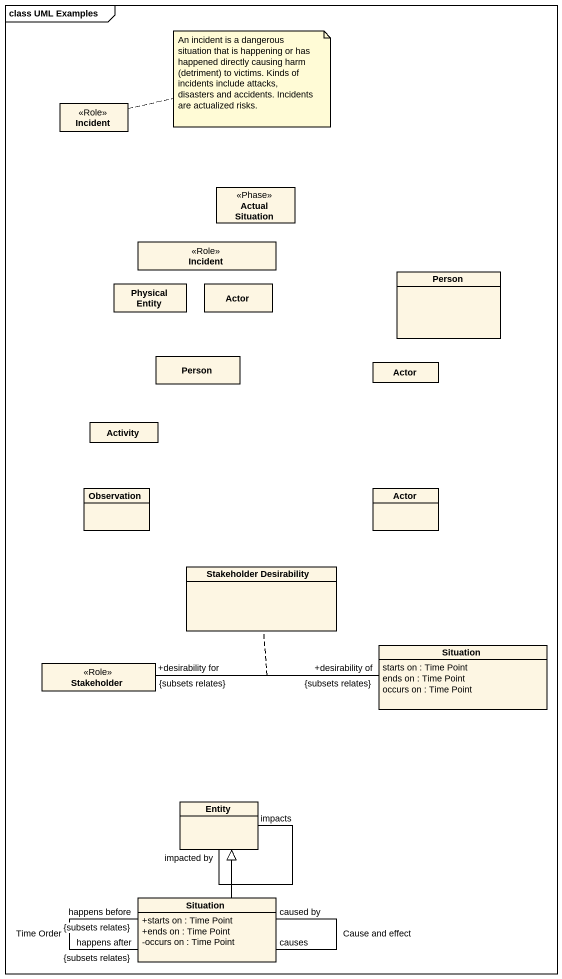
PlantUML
@startuml
mainframe class UML Examples
hide circle
hide empty members
skinparam classAttributeIconSize 0
class Incident <<Role>>
class "Actual Situation" as Actual_Situation <<Phase>>
class "Incident" as Incident_2 <<Role>>
class "Physical Entity" as Physical_Entity
class "Actor" as Actor_
class "Person" as Person_
class "Person" as Person__2
class "Actor" as Actor__2
class Activity
class Observation
class "Actor" as Actor__3
class "Stakeholder Desirability" as Stakeholder_Desirability
class Situation {
  starts on : Time Point
  ends on : Time Point
  occurs on : Time Point
}
class Stakeholder <<Role>>
class "Entity" as Entity_
class "Situation" as Situation_2 {
  +starts on : Time Point
  +ends on : Time Point
  -occurs on : Time Point
}
Stakeholder "+desirability for\n{subsets relates}" -right- "+desirability of\n{subsets relates}" Situation
(Stakeholder, Situation) .. Stakeholder_Desirability
Entity_ "impacted by" -- "impacts" Entity_
Situation_2 -up-|> Entity_
Situation_2 "happens before\n{subsets relates}" -- "happens after\n{subsets relates}" Situation_2 : Time Order
Situation_2 "causes" -- "caused by" Situation_2 : Cause and effect
note right of Incident : An incident is a dangerous situation that is happening or has happened directly causing harm (detriment) to victims. Kinds of incidents include attacks, disasters and accidents. Incidents are actualized risks.
@enduml
